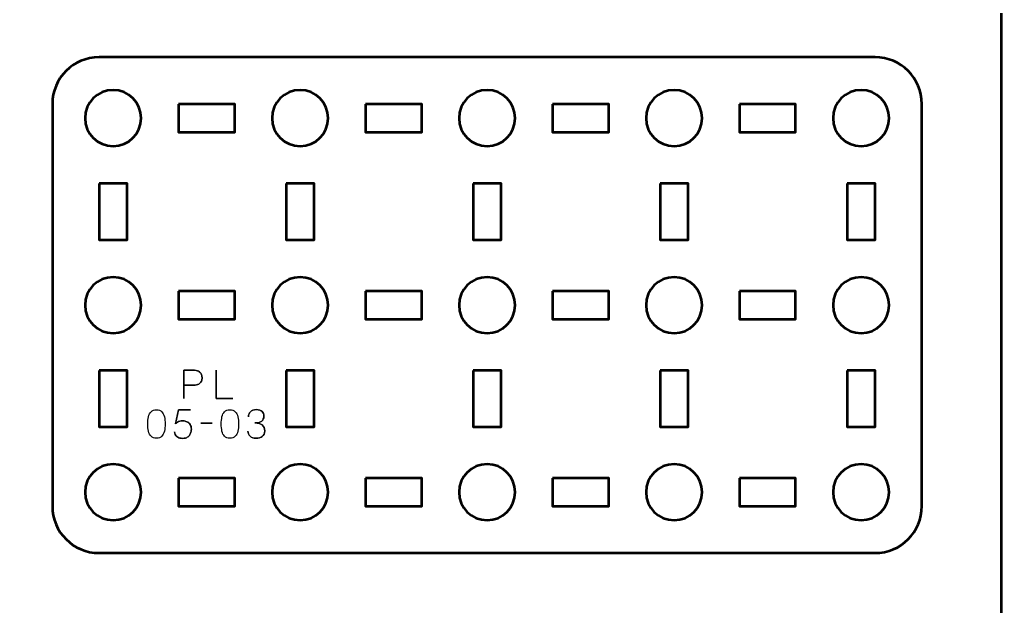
# Model space of a CAD drawing. Header units: centimetres. Extents: x -21 to 0, y -29.7 to 0.
# Drawn here: x -10.5 to 0, y -23.07 to -16.8 of the extents above; entities that cross this region are included whole.
import ezdxf

# ---------------------------------------------------------------- set-up
doc = ezdxf.new("R2010")
doc.units = ezdxf.units.CM
doc.header["$MEASUREMENT"] = 0
doc.layers.add('Layer 1', color=7, linetype='Continuous')

msp = doc.modelspace()

# ---------------------------------------------------------------- linework, layer by layer
at = {"layer": 'Layer 1', "color": 22, "lineweight": 53}
msp.add_open_spline([(-21.00003, -29.19996), (-21.00003, -29.19996), (-21.00003, -0.49992), (-21.00003, -0.49992), (-21.00003, -0.49992), (-21.00003, -0.22295), (-20.77694, 0.00004), (-20.49994, 0.00004), (-20.49994, 0.00004), (-20.49994, 0.00004), (-0.50008, 0.00004), (-0.50008, 0.00004), (-0.50008, 0.00004), (-0.22294, 0.00004), (0.00002, -0.22295), (0.00002, -0.49992), (0.00002, -0.49992), (0.00002, -0.49992), (0.00002, -29.19996), (0.00002, -29.19996), (0.00002, -29.19996), (0.00002, -29.47696), (-0.22294, -29.70005), (-0.50008, -29.70005), (-0.50008, -29.70005), (-0.50008, -29.70005), (-20.49994, -29.70005), (-20.49994, -29.70005), (-20.49994, -29.70005), (-20.77694, -29.70005), (-21.00003, -29.47696), (-21.00003, -29.19996)], degree=3, knots=[0, 0, 0, 0, 0.125, 0.125, 0.125, 0.125, 0.25, 0.25, 0.25, 0.25, 0.375, 0.375, 0.375, 0.375, 0.5, 0.5, 0.5, 0.5, 0.625, 0.625, 0.625, 0.625, 0.75, 0.75, 0.75, 0.75, 0.875, 0.875, 0.875, 0.875, 1, 1, 1, 1], dxfattribs=at)
at = {"layer": 'Layer 1', "color": 114, "lineweight": 53}
msp.add_open_spline([(-9.64997, -17.19996), (-9.64997, -17.19996), (-1.35007, -17.19996), (-1.35007, -17.19996), (-1.35007, -17.19996), (-1.07307, -17.19996), (-0.84997, -17.42305), (-0.84997, -17.70005), (-0.84997, -17.70005), (-0.84997, -17.70005), (-0.84997, -21.99991), (-0.84997, -21.99991), (-0.84997, -21.99991), (-0.84997, -22.27705), (-1.07307, -22.50001), (-1.35007, -22.50001), (-1.35007, -22.50001), (-1.35007, -22.50001), (-9.64997, -22.50001), (-9.64997, -22.50001), (-9.64997, -22.50001), (-9.92697, -22.50001), (-10.15007, -22.27705), (-10.15007, -21.99991), (-10.15007, -21.99991), (-10.15007, -21.99991), (-10.15007, -17.70005), (-10.15007, -17.70005), (-10.15007, -17.70005), (-10.15007, -17.42305), (-9.92697, -17.19996), (-9.64997, -17.19996)], degree=3, knots=[0, 0, 0, 0, 0.125, 0.125, 0.125, 0.125, 0.25, 0.25, 0.25, 0.25, 0.375, 0.375, 0.375, 0.375, 0.5, 0.5, 0.5, 0.5, 0.625, 0.625, 0.625, 0.625, 0.75, 0.75, 0.75, 0.75, 0.875, 0.875, 0.875, 0.875, 1, 1, 1, 1], dxfattribs=at)
at = {"layer": 'Layer 1', "lineweight": 53}
for points in [[(-9.20004, -17.84999), (-9.20004, -18.01576), (-9.33427, -18.14999), (-9.50004, -18.14999), (-9.50004, -18.14999), (-9.6657, -18.14999), (-9.80004, -18.01576), (-9.80004, -17.84999), (-9.80004, -17.84999), (-9.80004, -17.68432), (-9.6657, -17.54998), (-9.50004, -17.54998), (-9.50004, -17.54998), (-9.33427, -17.54998), (-9.20004, -17.68432), (-9.20004, -17.84999)], [(-7.19996, -17.84999), (-7.19996, -18.01576), (-7.33434, -18.14999), (-7.49997, -18.14999), (-7.49997, -18.14999), (-7.66574, -18.14999), (-7.79997, -18.01576), (-7.79997, -17.84999), (-7.79997, -17.84999), (-7.79997, -17.68432), (-7.66574, -17.54998), (-7.49997, -17.54998), (-7.49997, -17.54998), (-7.33434, -17.54998), (-7.19996, -17.68432), (-7.19996, -17.84999)], [(-5.20004, -17.84999), (-5.20004, -18.01576), (-5.33438, -18.14999), (-5.50003, -18.14999), (-5.50003, -18.14999), (-5.66566, -18.14999), (-5.80004, -18.01576), (-5.80004, -17.84999), (-5.80004, -17.84999), (-5.80004, -17.68432), (-5.66566, -17.54998), (-5.50003, -17.54998), (-5.50003, -17.54998), (-5.33438, -17.54998), (-5.20004, -17.68432), (-5.20004, -17.84999)], [(-3.20007, -17.84999), (-3.20007, -18.01576), (-3.33431, -18.14999), (-3.50008, -18.14999), (-3.50008, -18.14999), (-3.66574, -18.14999), (-3.80008, -18.01576), (-3.80008, -17.84999), (-3.80008, -17.84999), (-3.80008, -17.68432), (-3.66574, -17.54998), (-3.50008, -17.54998), (-3.50008, -17.54998), (-3.33431, -17.54998), (-3.20007, -17.68432), (-3.20007, -17.84999)], [(-1.2, -17.84999), (-1.2, -18.01576), (-1.33437, -18.14999), (-1.5, -18.14999), (-1.5, -18.14999), (-1.66577, -18.14999), (-1.8, -18.01576), (-1.8, -17.84999), (-1.8, -17.84999), (-1.8, -17.68432), (-1.66577, -17.54998), (-1.5, -17.54998), (-1.5, -17.54998), (-1.33437, -17.54998), (-1.2, -17.68432), (-1.2, -17.84999)], [(-8.80002, -17.70005), (-8.80002, -17.70005), (-8.20002, -17.70005), (-8.20002, -17.70005), (-8.20002, -17.70005), (-8.20002, -17.70005), (-8.20002, -18.00006), (-8.20002, -18.00006), (-8.20002, -18.00006), (-8.20002, -18.00006), (-8.80002, -18.00006), (-8.80002, -18.00006), (-8.80002, -18.00006), (-8.80002, -18.00006), (-8.80002, -17.70005), (-8.80002, -17.70005)], [(-6.80006, -17.70005), (-6.80006, -17.70005), (-6.20005, -17.70005), (-6.20005, -17.70005), (-6.20005, -17.70005), (-6.20005, -17.70005), (-6.20005, -18.00006), (-6.20005, -18.00006), (-6.20005, -18.00006), (-6.20005, -18.00006), (-6.80006, -18.00006), (-6.80006, -18.00006), (-6.80006, -18.00006), (-6.80006, -18.00006), (-6.80006, -17.70005), (-6.80006, -17.70005)], [(-4.79999, -17.70005), (-4.79999, -17.70005), (-4.19999, -17.70005), (-4.19999, -17.70005), (-4.19999, -17.70005), (-4.19999, -17.70005), (-4.19999, -18.00006), (-4.19999, -18.00006), (-4.19999, -18.00006), (-4.19999, -18.00006), (-4.79999, -18.00006), (-4.79999, -18.00006), (-4.79999, -18.00006), (-4.79999, -18.00006), (-4.79999, -17.70005), (-4.79999, -17.70005)], [(-2.80002, -17.70005), (-2.80002, -17.70005), (-2.20002, -17.70005), (-2.20002, -17.70005), (-2.20002, -17.70005), (-2.20002, -17.70005), (-2.20002, -18.00006), (-2.20002, -18.00006), (-2.20002, -18.00006), (-2.20002, -18.00006), (-2.80002, -18.00006), (-2.80002, -18.00006), (-2.80002, -18.00006), (-2.80002, -18.00006), (-2.80002, -17.70005), (-2.80002, -17.70005)], [(-9.64997, -18.55), (-9.64997, -18.55), (-9.34997, -18.55), (-9.34997, -18.55), (-9.34997, -18.55), (-9.34997, -18.55), (-9.34997, -19.15001), (-9.34997, -19.15001), (-9.34997, -19.15001), (-9.34997, -19.15001), (-9.64997, -19.15001), (-9.64997, -19.15001), (-9.64997, -19.15001), (-9.64997, -19.15001), (-9.64997, -18.55), (-9.64997, -18.55)], [(-7.65004, -18.55), (-7.65004, -18.55), (-7.35004, -18.55), (-7.35004, -18.55), (-7.35004, -18.55), (-7.35004, -18.55), (-7.35004, -19.15001), (-7.35004, -19.15001), (-7.35004, -19.15001), (-7.35004, -19.15001), (-7.65004, -19.15001), (-7.65004, -19.15001), (-7.65004, -19.15001), (-7.65004, -19.15001), (-7.65004, -18.55), (-7.65004, -18.55)], [(-5.65011, -18.55), (-5.65011, -18.55), (-5.35011, -18.55), (-5.35011, -18.55), (-5.35011, -18.55), (-5.35011, -18.55), (-5.35011, -19.15001), (-5.35011, -19.15001), (-5.35011, -19.15001), (-5.35011, -19.15001), (-5.65011, -19.15001), (-5.65011, -19.15001), (-5.65011, -19.15001), (-5.65011, -19.15001), (-5.65011, -18.55), (-5.65011, -18.55)], [(-3.65001, -18.55), (-3.65001, -18.55), (-3.35, -18.55), (-3.35, -18.55), (-3.35, -18.55), (-3.35, -18.55), (-3.35, -19.15001), (-3.35, -19.15001), (-3.35, -19.15001), (-3.35, -19.15001), (-3.65001, -19.15001), (-3.65001, -19.15001), (-3.65001, -19.15001), (-3.65001, -19.15001), (-3.65001, -18.55), (-3.65001, -18.55)], [(-1.65007, -18.55), (-1.65007, -18.55), (-1.35007, -18.55), (-1.35007, -18.55), (-1.35007, -18.55), (-1.35007, -18.55), (-1.35007, -19.15001), (-1.35007, -19.15001), (-1.35007, -19.15001), (-1.35007, -19.15001), (-1.65007, -19.15001), (-1.65007, -19.15001), (-1.65007, -19.15001), (-1.65007, -19.15001), (-1.65007, -18.55), (-1.65007, -18.55)], [(-9.20004, -19.85006), (-9.20004, -20.01569), (-9.33427, -20.15006), (-9.50004, -20.15006), (-9.50004, -20.15006), (-9.6657, -20.15006), (-9.80004, -20.01569), (-9.80004, -19.85006), (-9.80004, -19.85006), (-9.80004, -19.68429), (-9.6657, -19.55006), (-9.50004, -19.55006), (-9.50004, -19.55006), (-9.33427, -19.55006), (-9.20004, -19.68429), (-9.20004, -19.85006)], [(-7.19996, -19.85006), (-7.19996, -20.01569), (-7.33434, -20.15006), (-7.49997, -20.15006), (-7.49997, -20.15006), (-7.66574, -20.15006), (-7.79997, -20.01569), (-7.79997, -19.85006), (-7.79997, -19.85006), (-7.79997, -19.68429), (-7.66574, -19.55006), (-7.49997, -19.55006), (-7.49997, -19.55006), (-7.33434, -19.55006), (-7.19996, -19.68429), (-7.19996, -19.85006)], [(-5.20004, -19.85006), (-5.20004, -20.01569), (-5.33438, -20.15006), (-5.50003, -20.15006), (-5.50003, -20.15006), (-5.66566, -20.15006), (-5.80004, -20.01569), (-5.80004, -19.85006), (-5.80004, -19.85006), (-5.80004, -19.68429), (-5.66566, -19.55006), (-5.50003, -19.55006), (-5.50003, -19.55006), (-5.33438, -19.55006), (-5.20004, -19.68429), (-5.20004, -19.85006)], [(-3.20007, -19.85006), (-3.20007, -20.01569), (-3.33431, -20.15006), (-3.50008, -20.15006), (-3.50008, -20.15006), (-3.66574, -20.15006), (-3.80008, -20.01569), (-3.80008, -19.85006), (-3.80008, -19.85006), (-3.80008, -19.68429), (-3.66574, -19.55006), (-3.50008, -19.55006), (-3.50008, -19.55006), (-3.33431, -19.55006), (-3.20007, -19.68429), (-3.20007, -19.85006)], [(-1.2, -19.85006), (-1.2, -20.01569), (-1.33437, -20.15006), (-1.5, -20.15006), (-1.5, -20.15006), (-1.66577, -20.15006), (-1.8, -20.01569), (-1.8, -19.85006), (-1.8, -19.85006), (-1.8, -19.68429), (-1.66577, -19.55006), (-1.5, -19.55006), (-1.5, -19.55006), (-1.33437, -19.55006), (-1.2, -19.68429), (-1.2, -19.85006)], [(-8.80002, -19.69999), (-8.80002, -19.69999), (-8.20002, -19.69999), (-8.20002, -19.69999), (-8.20002, -19.69999), (-8.20002, -19.69999), (-8.20002, -19.99999), (-8.20002, -19.99999), (-8.20002, -19.99999), (-8.20002, -19.99999), (-8.80002, -19.99999), (-8.80002, -19.99999), (-8.80002, -19.99999), (-8.80002, -19.99999), (-8.80002, -19.69999), (-8.80002, -19.69999)], [(-6.80006, -19.69999), (-6.80006, -19.69999), (-6.20005, -19.69999), (-6.20005, -19.69999), (-6.20005, -19.69999), (-6.20005, -19.69999), (-6.20005, -19.99999), (-6.20005, -19.99999), (-6.20005, -19.99999), (-6.20005, -19.99999), (-6.80006, -19.99999), (-6.80006, -19.99999), (-6.80006, -19.99999), (-6.80006, -19.99999), (-6.80006, -19.69999), (-6.80006, -19.69999)], [(-4.79999, -19.69999), (-4.79999, -19.69999), (-4.19999, -19.69999), (-4.19999, -19.69999), (-4.19999, -19.69999), (-4.19999, -19.69999), (-4.19999, -19.99999), (-4.19999, -19.99999), (-4.19999, -19.99999), (-4.19999, -19.99999), (-4.79999, -19.99999), (-4.79999, -19.99999), (-4.79999, -19.99999), (-4.79999, -19.99999), (-4.79999, -19.69999), (-4.79999, -19.69999)], [(-2.80002, -19.69999), (-2.80002, -19.69999), (-2.20002, -19.69999), (-2.20002, -19.69999), (-2.20002, -19.69999), (-2.20002, -19.69999), (-2.20002, -19.99999), (-2.20002, -19.99999), (-2.20002, -19.99999), (-2.20002, -19.99999), (-2.80002, -19.99999), (-2.80002, -19.99999), (-2.80002, -19.99999), (-2.80002, -19.99999), (-2.80002, -19.69999), (-2.80002, -19.69999)], [(-9.64997, -20.54997), (-9.64997, -20.54997), (-9.34997, -20.54997), (-9.34997, -20.54997), (-9.34997, -20.54997), (-9.34997, -20.54997), (-9.34997, -21.14997), (-9.34997, -21.14997), (-9.34997, -21.14997), (-9.34997, -21.14997), (-9.64997, -21.14997), (-9.64997, -21.14997), (-9.64997, -21.14997), (-9.64997, -21.14997), (-9.64997, -20.54997), (-9.64997, -20.54997)], [(-7.65004, -20.54997), (-7.65004, -20.54997), (-7.35004, -20.54997), (-7.35004, -20.54997), (-7.35004, -20.54997), (-7.35004, -20.54997), (-7.35004, -21.14997), (-7.35004, -21.14997), (-7.35004, -21.14997), (-7.35004, -21.14997), (-7.65004, -21.14997), (-7.65004, -21.14997), (-7.65004, -21.14997), (-7.65004, -21.14997), (-7.65004, -20.54997), (-7.65004, -20.54997)], [(-5.65011, -20.54997), (-5.65011, -20.54997), (-5.35011, -20.54997), (-5.35011, -20.54997), (-5.35011, -20.54997), (-5.35011, -20.54997), (-5.35011, -21.14997), (-5.35011, -21.14997), (-5.35011, -21.14997), (-5.35011, -21.14997), (-5.65011, -21.14997), (-5.65011, -21.14997), (-5.65011, -21.14997), (-5.65011, -21.14997), (-5.65011, -20.54997), (-5.65011, -20.54997)], [(-3.65001, -20.54997), (-3.65001, -20.54997), (-3.35, -20.54997), (-3.35, -20.54997), (-3.35, -20.54997), (-3.35, -20.54997), (-3.35, -21.14997), (-3.35, -21.14997), (-3.35, -21.14997), (-3.35, -21.14997), (-3.65001, -21.14997), (-3.65001, -21.14997), (-3.65001, -21.14997), (-3.65001, -21.14997), (-3.65001, -20.54997), (-3.65001, -20.54997)], [(-1.65007, -20.54997), (-1.65007, -20.54997), (-1.35007, -20.54997), (-1.35007, -20.54997), (-1.35007, -20.54997), (-1.35007, -20.54997), (-1.35007, -21.14997), (-1.35007, -21.14997), (-1.35007, -21.14997), (-1.35007, -21.14997), (-1.65007, -21.14997), (-1.65007, -21.14997), (-1.65007, -21.14997), (-1.65007, -21.14997), (-1.65007, -20.54997), (-1.65007, -20.54997)], [(-9.20004, -21.84999), (-9.20004, -22.01565), (-9.33427, -22.14998), (-9.50004, -22.14998), (-9.50004, -22.14998), (-9.6657, -22.14998), (-9.80004, -22.01565), (-9.80004, -21.84999), (-9.80004, -21.84999), (-9.80004, -21.68436), (-9.6657, -21.54999), (-9.50004, -21.54999), (-9.50004, -21.54999), (-9.33427, -21.54999), (-9.20004, -21.68436), (-9.20004, -21.84999)], [(-7.19996, -21.84999), (-7.19996, -22.01565), (-7.33434, -22.14998), (-7.49997, -22.14998), (-7.49997, -22.14998), (-7.66574, -22.14998), (-7.79997, -22.01565), (-7.79997, -21.84999), (-7.79997, -21.84999), (-7.79997, -21.68436), (-7.66574, -21.54999), (-7.49997, -21.54999), (-7.49997, -21.54999), (-7.33434, -21.54999), (-7.19996, -21.68436), (-7.19996, -21.84999)], [(-5.20004, -21.84999), (-5.20004, -22.01565), (-5.33438, -22.14998), (-5.50003, -22.14998), (-5.50003, -22.14998), (-5.66566, -22.14998), (-5.80004, -22.01565), (-5.80004, -21.84999), (-5.80004, -21.84999), (-5.80004, -21.68436), (-5.66566, -21.54999), (-5.50003, -21.54999), (-5.50003, -21.54999), (-5.33438, -21.54999), (-5.20004, -21.68436), (-5.20004, -21.84999)], [(-3.20007, -21.84999), (-3.20007, -22.01565), (-3.33431, -22.14998), (-3.50008, -22.14998), (-3.50008, -22.14998), (-3.66574, -22.14998), (-3.80008, -22.01565), (-3.80008, -21.84999), (-3.80008, -21.84999), (-3.80008, -21.68436), (-3.66574, -21.54999), (-3.50008, -21.54999), (-3.50008, -21.54999), (-3.33431, -21.54999), (-3.20007, -21.68436), (-3.20007, -21.84999)], [(-1.2, -21.84999), (-1.2, -22.01565), (-1.33437, -22.14998), (-1.5, -22.14998), (-1.5, -22.14998), (-1.66577, -22.14998), (-1.8, -22.01565), (-1.8, -21.84999), (-1.8, -21.84999), (-1.8, -21.68436), (-1.66577, -21.54999), (-1.5, -21.54999), (-1.5, -21.54999), (-1.33437, -21.54999), (-1.2, -21.68436), (-1.2, -21.84999)], [(-8.80002, -21.69992), (-8.80002, -21.69992), (-8.20002, -21.69992), (-8.20002, -21.69992), (-8.20002, -21.69992), (-8.20002, -21.69992), (-8.20002, -21.99991), (-8.20002, -21.99991), (-8.20002, -21.99991), (-8.20002, -21.99991), (-8.80002, -21.99991), (-8.80002, -21.99991), (-8.80002, -21.99991), (-8.80002, -21.99991), (-8.80002, -21.69992), (-8.80002, -21.69992)], [(-6.80006, -21.69992), (-6.80006, -21.69992), (-6.20005, -21.69992), (-6.20005, -21.69992), (-6.20005, -21.69992), (-6.20005, -21.69992), (-6.20005, -21.99991), (-6.20005, -21.99991), (-6.20005, -21.99991), (-6.20005, -21.99991), (-6.80006, -21.99991), (-6.80006, -21.99991), (-6.80006, -21.99991), (-6.80006, -21.99991), (-6.80006, -21.69992), (-6.80006, -21.69992)], [(-4.79999, -21.69992), (-4.79999, -21.69992), (-4.19999, -21.69992), (-4.19999, -21.69992), (-4.19999, -21.69992), (-4.19999, -21.69992), (-4.19999, -21.99991), (-4.19999, -21.99991), (-4.19999, -21.99991), (-4.19999, -21.99991), (-4.79999, -21.99991), (-4.79999, -21.99991), (-4.79999, -21.99991), (-4.79999, -21.99991), (-4.79999, -21.69992), (-4.79999, -21.69992)], [(-2.80002, -21.69992), (-2.80002, -21.69992), (-2.20002, -21.69992), (-2.20002, -21.69992), (-2.20002, -21.69992), (-2.20002, -21.69992), (-2.20002, -21.99991), (-2.20002, -21.99991), (-2.20002, -21.99991), (-2.20002, -21.99991), (-2.80002, -21.99991), (-2.80002, -21.99991), (-2.80002, -21.99991), (-2.80002, -21.99991), (-2.80002, -21.69992), (-2.80002, -21.69992)]]:
    msp.add_open_spline(points, degree=3, knots=[0, 0, 0, 0, 0.25, 0.25, 0.25, 0.25, 0.5, 0.5, 0.5, 0.5, 0.75, 0.75, 0.75, 0.75, 1, 1, 1, 1], dxfattribs=at)
at = {"layer": 'Layer 1', "color": 40, "lineweight": 30}
for points, knots in [([(-8.7446, -20.84997), (-8.7446, -20.84997), (-8.7446, -20.54471), (-8.7446, -20.54471), (-8.7446, -20.54471), (-8.7446, -20.54471), (-8.64731, -20.54471), (-8.64731, -20.54471), (-8.64731, -20.54471), (-8.62169, -20.545), (-8.60169, -20.54874), (-8.58751, -20.5559), (-8.58751, -20.5559), (-8.57361, -20.5632), (-8.5638, -20.57269), (-8.55816, -20.58454), (-8.55816, -20.58454), (-8.55266, -20.5964), (-8.54962, -20.60924), (-8.54906, -20.62299), (-8.54906, -20.62299), (-8.54839, -20.63707), (-8.55071, -20.65041), (-8.55622, -20.66311), (-8.55622, -20.66311), (-8.56176, -20.67577), (-8.57125, -20.68625), (-8.58448, -20.6944), (-8.58448, -20.6944), (-8.59799, -20.70251), (-8.61619, -20.70664), (-8.63933, -20.70692), (-8.63933, -20.70692), (-8.63933, -20.70692), (-8.7446, -20.70692), (-8.7446, -20.70692), (-8.7446, -20.70692), (-8.7446, -20.70692), (-8.63933, -20.70692), (-8.63933, -20.70692), (-8.63933, -20.70692), (-8.61658, -20.70664), (-8.59855, -20.70251), (-8.58504, -20.6944), (-8.58504, -20.6944), (-8.57167, -20.68625), (-8.56215, -20.67577), (-8.5565, -20.66311), (-8.5565, -20.66311), (-8.551, -20.65041), (-8.54853, -20.63707), (-8.54906, -20.62299), (-8.54906, -20.62299), (-8.54962, -20.60924), (-8.55266, -20.5964), (-8.5583, -20.58454), (-8.5583, -20.58454), (-8.56409, -20.57269), (-8.574, -20.5632), (-8.58793, -20.5559), (-8.58793, -20.5559), (-8.60211, -20.54874), (-8.62198, -20.545), (-8.64731, -20.54471), (-8.64731, -20.54471), (-8.64731, -20.54471), (-8.7446, -20.54471), (-8.7446, -20.54471), (-8.7446, -20.54471), (-8.7446, -20.54471), (-8.7446, -20.84997), (-8.7446, -20.84997)], [0, 0, 0, 0, 0.05555556, 0.05555556, 0.05555556, 0.05555556, 0.11111111, 0.11111111, 0.11111111, 0.11111111, 0.16666667, 0.16666667, 0.16666667, 0.16666667, 0.22222222, 0.22222222, 0.22222222, 0.22222222, 0.27777778, 0.27777778, 0.27777778, 0.27777778, 0.33333333, 0.33333333, 0.33333333, 0.33333333, 0.38888889, 0.38888889, 0.38888889, 0.38888889, 0.44444444, 0.44444444, 0.44444444, 0.44444444, 0.5, 0.5, 0.5, 0.5, 0.55555556, 0.55555556, 0.55555556, 0.55555556, 0.61111111, 0.61111111, 0.61111111, 0.61111111, 0.66666667, 0.66666667, 0.66666667, 0.66666667, 0.72222222, 0.72222222, 0.72222222, 0.72222222, 0.77777778, 0.77777778, 0.77777778, 0.77777778, 0.83333333, 0.83333333, 0.83333333, 0.83333333, 0.88888889, 0.88888889, 0.88888889, 0.88888889, 0.94444444, 0.94444444, 0.94444444, 0.94444444, 1, 1, 1, 1]), ([(-8.21999, -20.84997), (-8.21999, -20.84997), (-8.39817, -20.84997), (-8.39817, -20.84997), (-8.39817, -20.84997), (-8.39817, -20.84997), (-8.39817, -20.54471), (-8.39817, -20.54471), (-8.39817, -20.54471), (-8.39817, -20.54471), (-8.39817, -20.84997), (-8.39817, -20.84997), (-8.39817, -20.84997), (-8.39817, -20.84997), (-8.21999, -20.84997), (-8.21999, -20.84997)], [0, 0, 0, 0, 0.25, 0.25, 0.25, 0.25, 0.5, 0.5, 0.5, 0.5, 0.75, 0.75, 0.75, 0.75, 1, 1, 1, 1]), ([(-9.03716, -21.27331), (-9.01264, -21.27302), (-8.99363, -21.26614), (-8.98012, -21.25263), (-8.98012, -21.25263), (-8.96675, -21.23912), (-8.9574, -21.22092), (-8.95214, -21.19792), (-8.95214, -21.19792), (-8.94706, -21.17506), (-8.94456, -21.14941), (-8.94484, -21.12087), (-8.94484, -21.12087), (-8.94456, -21.09279), (-8.94706, -21.06714), (-8.95214, -21.04414), (-8.95214, -21.04414), (-8.9574, -21.02139), (-8.96675, -21.00318), (-8.98012, -20.98943), (-8.98012, -20.98943), (-8.99363, -20.97591), (-9.01264, -20.96889), (-9.03716, -20.96847), (-9.03716, -20.96847), (-9.06182, -20.96889), (-9.08087, -20.97591), (-9.0942, -20.98943), (-9.0942, -20.98943), (-9.10772, -21.00318), (-9.11696, -21.02139), (-9.12204, -21.04414), (-9.12204, -21.04414), (-9.12729, -21.06714), (-9.12976, -21.09279), (-9.12938, -21.12087), (-9.12938, -21.12087), (-9.12976, -21.14941), (-9.12729, -21.17506), (-9.12204, -21.19792), (-9.12204, -21.19792), (-9.11696, -21.22092), (-9.10772, -21.23912), (-9.0942, -21.25263), (-9.0942, -21.25263), (-9.08087, -21.26614), (-9.06182, -21.27302), (-9.03716, -21.27331)], [0, 0, 0, 0, 0.08333333, 0.08333333, 0.08333333, 0.08333333, 0.16666667, 0.16666667, 0.16666667, 0.16666667, 0.25, 0.25, 0.25, 0.25, 0.33333333, 0.33333333, 0.33333333, 0.33333333, 0.41666667, 0.41666667, 0.41666667, 0.41666667, 0.5, 0.5, 0.5, 0.5, 0.58333333, 0.58333333, 0.58333333, 0.58333333, 0.66666667, 0.66666667, 0.66666667, 0.66666667, 0.75, 0.75, 0.75, 0.75, 0.83333333, 0.83333333, 0.83333333, 0.83333333, 0.91666667, 0.91666667, 0.91666667, 0.91666667, 1, 1, 1, 1]), ([(-9.03716, -21.27331), (-9.01264, -21.27302), (-8.99363, -21.26614), (-8.98012, -21.25263), (-8.98012, -21.25263), (-8.96675, -21.23912), (-8.9574, -21.22092), (-8.95214, -21.19792), (-8.95214, -21.19792), (-8.94706, -21.17506), (-8.94456, -21.14941), (-8.94484, -21.12087), (-8.94484, -21.12087), (-8.94456, -21.09279), (-8.94706, -21.06714), (-8.95214, -21.04414), (-8.95214, -21.04414), (-8.9574, -21.02139), (-8.96675, -21.00318), (-8.98012, -20.98943), (-8.98012, -20.98943), (-8.99363, -20.97591), (-9.01264, -20.96889), (-9.03716, -20.96847), (-9.03716, -20.96847), (-9.06182, -20.96889), (-9.08087, -20.97591), (-9.0942, -20.98943), (-9.0942, -20.98943), (-9.10772, -21.00318), (-9.11696, -21.02139), (-9.12204, -21.04414), (-9.12204, -21.04414), (-9.12729, -21.06714), (-9.12976, -21.09279), (-9.12938, -21.12087), (-9.12938, -21.12087), (-9.12976, -21.14941), (-9.12729, -21.17506), (-9.12204, -21.19792), (-9.12204, -21.19792), (-9.11696, -21.22092), (-9.10772, -21.23912), (-9.0942, -21.25263), (-9.0942, -21.25263), (-9.08087, -21.26614), (-9.06182, -21.27302), (-9.03716, -21.27331)], [0, 0, 0, 0, 0.08333333, 0.08333333, 0.08333333, 0.08333333, 0.16666667, 0.16666667, 0.16666667, 0.16666667, 0.25, 0.25, 0.25, 0.25, 0.33333333, 0.33333333, 0.33333333, 0.33333333, 0.41666667, 0.41666667, 0.41666667, 0.41666667, 0.5, 0.5, 0.5, 0.5, 0.58333333, 0.58333333, 0.58333333, 0.58333333, 0.66666667, 0.66666667, 0.66666667, 0.66666667, 0.75, 0.75, 0.75, 0.75, 0.83333333, 0.83333333, 0.83333333, 0.83333333, 0.91666667, 0.91666667, 0.91666667, 0.91666667, 1, 1, 1, 1]), ([(-8.67267, -20.96805), (-8.67267, -20.96805), (-8.79974, -20.96805), (-8.79974, -20.96805), (-8.79974, -20.96805), (-8.79974, -20.96805), (-8.8335, -21.11964), (-8.8335, -21.11964), (-8.8335, -21.11964), (-8.82578, -21.11304), (-8.81833, -21.10711), (-8.81103, -21.10214), (-8.81103, -21.10214), (-8.80401, -21.0973), (-8.79586, -21.0936), (-8.78665, -21.09099), (-8.78665, -21.09099), (-8.77755, -21.08849), (-8.76612, -21.08725), (-8.75233, -21.08697), (-8.75233, -21.08697), (-8.73815, -21.08711), (-8.72421, -21.09028), (-8.71056, -21.09663), (-8.71056, -21.09663), (-8.69708, -21.10313), (-8.68576, -21.11276), (-8.6768, -21.12556), (-8.6768, -21.12556), (-8.66798, -21.13865), (-8.66332, -21.15505), (-8.6629, -21.17463), (-8.6629, -21.17463), (-8.6629, -21.18151), (-8.66413, -21.19033), (-8.66636, -21.20123), (-8.66636, -21.20123), (-8.66883, -21.2121), (-8.67323, -21.22314), (-8.67958, -21.23429), (-8.67958, -21.23429), (-8.68604, -21.24561), (-8.69514, -21.2551), (-8.707, -21.26269), (-8.707, -21.26269), (-8.71899, -21.27041), (-8.73441, -21.27426), (-8.75314, -21.27454), (-8.75314, -21.27454), (-8.77822, -21.27412), (-8.79699, -21.27013), (-8.80937, -21.2624), (-8.80937, -21.2624), (-8.82207, -21.25468), (-8.83061, -21.24547), (-8.83516, -21.23485), (-8.83516, -21.23485), (-8.83996, -21.22438), (-8.84299, -21.21485), (-8.84412, -21.20603), (-8.84412, -21.20603), (-8.84299, -21.21485), (-8.83996, -21.22438), (-8.83516, -21.23485), (-8.83516, -21.23485), (-8.83061, -21.24547), (-8.82207, -21.25468), (-8.80937, -21.2624), (-8.80937, -21.2624), (-8.79699, -21.27013), (-8.77822, -21.27412), (-8.75314, -21.27454), (-8.75314, -21.27454), (-8.73441, -21.27426), (-8.71899, -21.27041), (-8.707, -21.26269), (-8.707, -21.26269), (-8.69514, -21.2551), (-8.68604, -21.24561), (-8.67958, -21.23429), (-8.67958, -21.23429), (-8.67323, -21.22314), (-8.66883, -21.2121), (-8.66636, -21.20123), (-8.66636, -21.20123), (-8.66413, -21.19033), (-8.6629, -21.18151), (-8.6629, -21.17463), (-8.6629, -21.17463), (-8.66332, -21.15505), (-8.66798, -21.13865), (-8.6768, -21.12556), (-8.6768, -21.12556), (-8.68576, -21.11276), (-8.69708, -21.10313), (-8.71056, -21.09663), (-8.71056, -21.09663), (-8.72421, -21.09028), (-8.73815, -21.08711), (-8.75233, -21.08697), (-8.75233, -21.08697), (-8.76612, -21.08725), (-8.77755, -21.08849), (-8.78665, -21.09099), (-8.78665, -21.09099), (-8.79586, -21.0936), (-8.80401, -21.0973), (-8.81103, -21.10214), (-8.81103, -21.10214), (-8.81833, -21.10711), (-8.82578, -21.11304), (-8.8335, -21.11964), (-8.8335, -21.11964), (-8.8335, -21.11964), (-8.79974, -20.96805), (-8.79974, -20.96805), (-8.79974, -20.96805), (-8.79974, -20.96805), (-8.67267, -20.96805), (-8.67267, -20.96805)], [0, 0, 0, 0, 0.03333333, 0.03333333, 0.03333333, 0.03333333, 0.06666667, 0.06666667, 0.06666667, 0.06666667, 0.1, 0.1, 0.1, 0.1, 0.13333333, 0.13333333, 0.13333333, 0.13333333, 0.16666667, 0.16666667, 0.16666667, 0.16666667, 0.2, 0.2, 0.2, 0.2, 0.23333333, 0.23333333, 0.23333333, 0.23333333, 0.26666667, 0.26666667, 0.26666667, 0.26666667, 0.3, 0.3, 0.3, 0.3, 0.33333333, 0.33333333, 0.33333333, 0.33333333, 0.36666667, 0.36666667, 0.36666667, 0.36666667, 0.4, 0.4, 0.4, 0.4, 0.43333333, 0.43333333, 0.43333333, 0.43333333, 0.46666667, 0.46666667, 0.46666667, 0.46666667, 0.5, 0.5, 0.5, 0.5, 0.53333333, 0.53333333, 0.53333333, 0.53333333, 0.56666667, 0.56666667, 0.56666667, 0.56666667, 0.6, 0.6, 0.6, 0.6, 0.63333333, 0.63333333, 0.63333333, 0.63333333, 0.66666667, 0.66666667, 0.66666667, 0.66666667, 0.7, 0.7, 0.7, 0.7, 0.73333333, 0.73333333, 0.73333333, 0.73333333, 0.76666667, 0.76666667, 0.76666667, 0.76666667, 0.8, 0.8, 0.8, 0.8, 0.83333333, 0.83333333, 0.83333333, 0.83333333, 0.86666667, 0.86666667, 0.86666667, 0.86666667, 0.9, 0.9, 0.9, 0.9, 0.93333333, 0.93333333, 0.93333333, 0.93333333, 0.96666667, 0.96666667, 0.96666667, 0.96666667, 1, 1, 1, 1]), ([(-8.25085, -21.27331), (-8.22634, -21.27302), (-8.20732, -21.26614), (-8.19381, -21.25263), (-8.19381, -21.25263), (-8.18044, -21.23912), (-8.17106, -21.22092), (-8.16583, -21.19792), (-8.16583, -21.19792), (-8.16072, -21.17506), (-8.15825, -21.14941), (-8.15853, -21.12087), (-8.15853, -21.12087), (-8.15825, -21.09279), (-8.16072, -21.06714), (-8.16583, -21.04414), (-8.16583, -21.04414), (-8.17106, -21.02139), (-8.18044, -21.00318), (-8.19381, -20.98943), (-8.19381, -20.98943), (-8.20732, -20.97591), (-8.22634, -20.96889), (-8.25085, -20.96847), (-8.25085, -20.96847), (-8.27551, -20.96889), (-8.29453, -20.97591), (-8.3079, -20.98943), (-8.3079, -20.98943), (-8.32141, -21.00318), (-8.33065, -21.02139), (-8.33573, -21.04414), (-8.33573, -21.04414), (-8.34099, -21.06714), (-8.34346, -21.09279), (-8.34303, -21.12087), (-8.34303, -21.12087), (-8.34346, -21.14941), (-8.34099, -21.17506), (-8.33573, -21.19792), (-8.33573, -21.19792), (-8.33065, -21.22092), (-8.32141, -21.23912), (-8.3079, -21.25263), (-8.3079, -21.25263), (-8.29453, -21.26614), (-8.27551, -21.27302), (-8.25085, -21.27331)], [0, 0, 0, 0, 0.08333333, 0.08333333, 0.08333333, 0.08333333, 0.16666667, 0.16666667, 0.16666667, 0.16666667, 0.25, 0.25, 0.25, 0.25, 0.33333333, 0.33333333, 0.33333333, 0.33333333, 0.41666667, 0.41666667, 0.41666667, 0.41666667, 0.5, 0.5, 0.5, 0.5, 0.58333333, 0.58333333, 0.58333333, 0.58333333, 0.66666667, 0.66666667, 0.66666667, 0.66666667, 0.75, 0.75, 0.75, 0.75, 0.83333333, 0.83333333, 0.83333333, 0.83333333, 0.91666667, 0.91666667, 0.91666667, 0.91666667, 1, 1, 1, 1]), ([(-8.25085, -21.27331), (-8.22634, -21.27302), (-8.20732, -21.26614), (-8.19381, -21.25263), (-8.19381, -21.25263), (-8.18044, -21.23912), (-8.17106, -21.22092), (-8.16583, -21.19792), (-8.16583, -21.19792), (-8.16072, -21.17506), (-8.15825, -21.14941), (-8.15853, -21.12087), (-8.15853, -21.12087), (-8.15825, -21.09279), (-8.16072, -21.06714), (-8.16583, -21.04414), (-8.16583, -21.04414), (-8.17106, -21.02139), (-8.18044, -21.00318), (-8.19381, -20.98943), (-8.19381, -20.98943), (-8.20732, -20.97591), (-8.22634, -20.96889), (-8.25085, -20.96847), (-8.25085, -20.96847), (-8.27551, -20.96889), (-8.29453, -20.97591), (-8.3079, -20.98943), (-8.3079, -20.98943), (-8.32141, -21.00318), (-8.33065, -21.02139), (-8.33573, -21.04414), (-8.33573, -21.04414), (-8.34099, -21.06714), (-8.34346, -21.09279), (-8.34303, -21.12087), (-8.34303, -21.12087), (-8.34346, -21.14941), (-8.34099, -21.17506), (-8.33573, -21.19792), (-8.33573, -21.19792), (-8.33065, -21.22092), (-8.32141, -21.23912), (-8.3079, -21.25263), (-8.3079, -21.25263), (-8.29453, -21.26614), (-8.27551, -21.27302), (-8.25085, -21.27331)], [0, 0, 0, 0, 0.08333333, 0.08333333, 0.08333333, 0.08333333, 0.16666667, 0.16666667, 0.16666667, 0.16666667, 0.25, 0.25, 0.25, 0.25, 0.33333333, 0.33333333, 0.33333333, 0.33333333, 0.41666667, 0.41666667, 0.41666667, 0.41666667, 0.5, 0.5, 0.5, 0.5, 0.58333333, 0.58333333, 0.58333333, 0.58333333, 0.66666667, 0.66666667, 0.66666667, 0.66666667, 0.75, 0.75, 0.75, 0.75, 0.83333333, 0.83333333, 0.83333333, 0.83333333, 0.91666667, 0.91666667, 0.91666667, 0.91666667, 1, 1, 1, 1]), ([(-8.05781, -21.19668), (-8.05781, -21.21968), (-8.05009, -21.23817), (-8.03464, -21.25193), (-8.03464, -21.25193), (-8.0195, -21.266), (-7.99812, -21.27302), (-7.97057, -21.27331), (-7.97057, -21.27331), (-7.94327, -21.27345), (-7.92122, -21.26738), (-7.90457, -21.2551), (-7.90457, -21.2551), (-7.88816, -21.24272), (-7.87977, -21.22272), (-7.8792, -21.19502), (-7.8792, -21.19502), (-7.8792, -21.16705), (-7.88774, -21.14571), (-7.90496, -21.13107), (-7.90496, -21.13107), (-7.92235, -21.11646), (-7.94933, -21.10916), (-7.98585, -21.10902), (-7.98585, -21.10902), (-7.9499, -21.10891), (-7.92453, -21.10228), (-7.90993, -21.08933), (-7.90993, -21.08933), (-7.89547, -21.07638), (-7.88845, -21.05956), (-7.88883, -21.03874), (-7.88883, -21.03874), (-7.88873, -21.01807), (-7.89465, -21.001), (-7.90647, -20.98734), (-7.90647, -20.98734), (-7.91861, -20.97397), (-7.93886, -20.96695), (-7.96726, -20.96642), (-7.96726, -20.96642), (-7.99594, -20.96709), (-8.01714, -20.97482), (-8.03107, -20.98957), (-8.03107, -20.98957), (-8.04511, -21.00431), (-8.05199, -21.02209), (-8.05189, -21.04301), (-8.05189, -21.04301), (-8.05199, -21.02209), (-8.04511, -21.00431), (-8.03107, -20.98957), (-8.03107, -20.98957), (-8.01714, -20.97482), (-7.99594, -20.96709), (-7.96726, -20.96642), (-7.96726, -20.96642), (-7.93886, -20.96695), (-7.91861, -20.97397), (-7.90647, -20.98734), (-7.90647, -20.98734), (-7.89465, -21.001), (-7.88873, -21.01807), (-7.88883, -21.03874), (-7.88883, -21.03874), (-7.88845, -21.05956), (-7.89547, -21.07638), (-7.90993, -21.08933), (-7.90993, -21.08933), (-7.92453, -21.10228), (-7.9499, -21.10891), (-7.98585, -21.10902), (-7.98585, -21.10902), (-7.94933, -21.10916), (-7.92235, -21.11646), (-7.90496, -21.13107), (-7.90496, -21.13107), (-7.88774, -21.14571), (-7.8792, -21.16705), (-7.8792, -21.19502), (-7.8792, -21.19502), (-7.87977, -21.22272), (-7.88816, -21.24272), (-7.90457, -21.2551), (-7.90457, -21.2551), (-7.92122, -21.26738), (-7.94327, -21.27345), (-7.97057, -21.27331), (-7.97057, -21.27331), (-7.99812, -21.27302), (-8.0195, -21.266), (-8.03464, -21.25193), (-8.03464, -21.25193), (-8.05009, -21.23817), (-8.05781, -21.21968), (-8.05781, -21.19668)], [0, 0, 0, 0, 0.04166667, 0.04166667, 0.04166667, 0.04166667, 0.08333333, 0.08333333, 0.08333333, 0.08333333, 0.125, 0.125, 0.125, 0.125, 0.16666667, 0.16666667, 0.16666667, 0.16666667, 0.20833333, 0.20833333, 0.20833333, 0.20833333, 0.25, 0.25, 0.25, 0.25, 0.29166667, 0.29166667, 0.29166667, 0.29166667, 0.33333333, 0.33333333, 0.33333333, 0.33333333, 0.375, 0.375, 0.375, 0.375, 0.41666667, 0.41666667, 0.41666667, 0.41666667, 0.45833333, 0.45833333, 0.45833333, 0.45833333, 0.5, 0.5, 0.5, 0.5, 0.54166667, 0.54166667, 0.54166667, 0.54166667, 0.58333333, 0.58333333, 0.58333333, 0.58333333, 0.625, 0.625, 0.625, 0.625, 0.66666667, 0.66666667, 0.66666667, 0.66666667, 0.70833333, 0.70833333, 0.70833333, 0.70833333, 0.75, 0.75, 0.75, 0.75, 0.79166667, 0.79166667, 0.79166667, 0.79166667, 0.83333333, 0.83333333, 0.83333333, 0.83333333, 0.875, 0.875, 0.875, 0.875, 0.91666667, 0.91666667, 0.91666667, 0.91666667, 0.95833333, 0.95833333, 0.95833333, 0.95833333, 1, 1, 1, 1]), ([(-8.56299, -21.11371), (-8.56299, -21.11371), (-8.4398, -21.11371), (-8.4398, -21.11371), (-8.4398, -21.11371), (-8.4398, -21.11371), (-8.56299, -21.11371), (-8.56299, -21.11371)], [0, 0, 0, 0, 0.5, 0.5, 0.5, 0.5, 1, 1, 1, 1])]:
    msp.add_open_spline(points, degree=3, knots=knots, dxfattribs=at)

doc.saveas('drawing.dxf')
